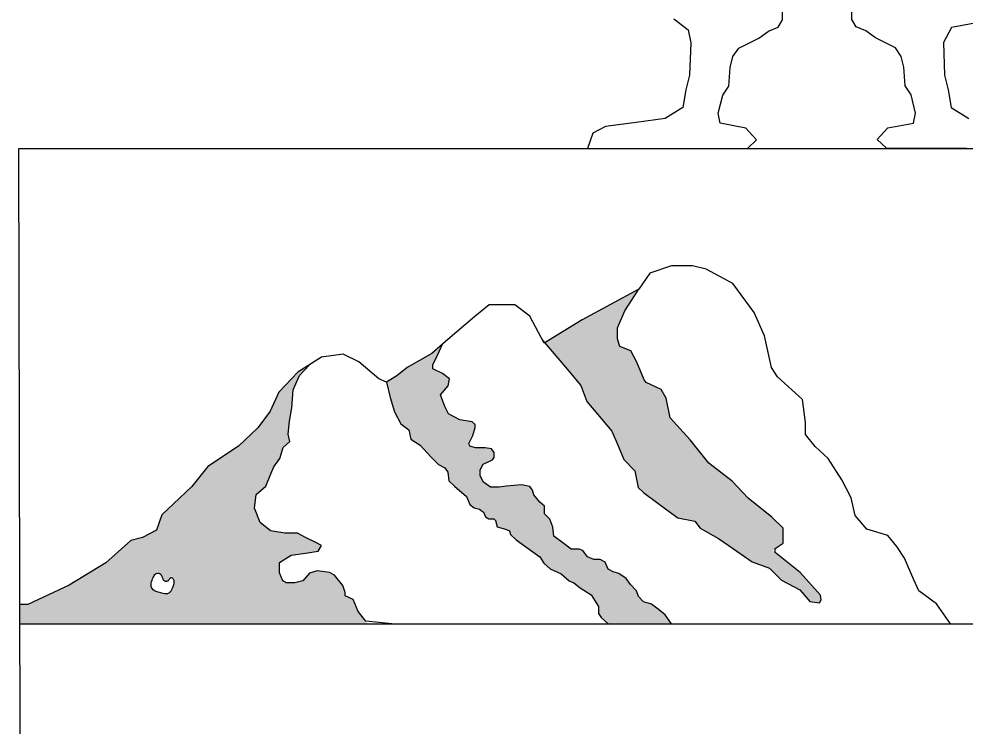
# Paper-space layout 'A0' of a CAD drawing. Header units: millimetres. Extents: x -364 to 825, y -1 to 840.
# Drawn here: x 648.03 to 653.2, y 87.28 to 91.14 of the extents above; entities that cross this region are included whole.
import ezdxf

# ---------------------------------------------------------------- set-up
doc = ezdxf.new("R2010")
doc.units = ezdxf.units.MM
doc.layers.add('ARQ_Vista 01', color=1, linetype='Continuous')

# ---------------------------------------------------------------- blocks, each defined once
blk = doc.blocks.new('BRASÃO ESTADO PARANÁ')
at = {"layer": 'ARQ_Vista 01'}
h = blk.add_hatch(color=256, dxfattribs=at)
h.paths.add_polyline_path([(3304.414, -31081.909), (3304.938, -31083.102), (3305.404, -31084.236), (3306.306, -31085.167), (3306.598, -31086.534), (3307.036, -31086.961), (3308.207, -31087.846), (3309.378, -31088.687), (3309.852, -31089.051), (3311.265, -31089.322), (3311.708, -31089.907), (3313.207, -31090.735), (3314.449, -31091.605), (3315.995, -31092.677), (3317.422, -31093.204), (3318.395, -31094.178), (3319.922, -31094.963), (3320.736, -31095.947), (3321.53, -31096.048), (3321.677, -31095.796), (3321.616, -31095.41), (3319.947, -31093.549), (3317.674, -31091.724), (3318.536, -31091.126), (3318.536, -31089.906), (3317.612, -31088.983), (3315.646, -31087.416), (3314.353, -31086.018), (3312.426, -31084.541), (3310.868, -31082.615), (3309.24, -31080.798), (3308.896, -31079.187), (3308.494, -31078.475), (3307.152, -31077.854), (3306.485, -31076.231), (3305.98, -31075.274), (3305.087, -31074.938), (3304.893, -31074.291), (3304.893, -31073.398), (3305.488, -31071.983), (3306.637, -31070.198), (3301.975, -31072.727), (3298.888, -31074.612), (3300.599, -31076.638), (3301.875, -31078.149), (3302.375, -31079.46)])
h.paths.add_polyline_path([(3290.965, -31080.467), (3290.661, -31079.883), (3290.311, -31078.924), (3290.94, -31078.183), (3291.053, -31077.588), (3290.48, -31077.162), (3289.682, -31076.78), (3289.682, -31076.413), (3289.878, -31076.006), (3290.507, -31074.69), (3289.576, -31075.5), (3287.546, -31076.653), (3286.705, -31077.334), (3285.85, -31077.868), (3286.154, -31079.135), (3286.502, -31080.317), (3287.033, -31081.304), (3287.695, -31081.802), (3287.858, -31082.562), (3288.618, -31083.05), (3289.499, -31084.031), (3290.128, -31084.639), (3290.879, -31085.06), (3290.999, -31085.988), (3291.455, -31086.436), (3292.437, -31087.282), (3292.733, -31087.935), (3293.076, -31088.224), (3293.783, -31088.404), (3294.019, -31088.972), (3294.277, -31089.131), (3294.795, -31089.131), (3294.961, -31089.777), (3295.668, -31089.989), (3295.987, -31090.126), (3296.071, -31090.422), (3296.543, -31090.862), (3297.535, -31091.568), (3298.492, -31092.249), (3298.817, -31092.78), (3299.337, -31093.258), (3300.252, -31093.662), (3300.921, -31094.233), (3301.301, -31094.398), (3301.82, -31094.819), (3302.729, -31095.382), (3303.321, -31096.362), (3303.321, -31096.929), (3303.533, -31097.252), (3304.128, -31097.774), (3309.339, -31097.774), (3308.809, -31097.045), (3308.246, -31096.565), (3307.695, -31096.151), (3307.029, -31095.965), (3306.625, -31095.516), (3306.455, -31095.061), (3305.974, -31094.528), (3305.602, -31094.047), (3305.001, -31093.619), (3304.528, -31093.492), (3304.128, -31093.283), (3303.864, -31092.701), (3303.464, -31092.465), (3302.954, -31092.465), (3302.418, -31092.256), (3302.044, -31091.742), (3301.726, -31091.633), (3301.071, -31091.633), (3300.38, -31091.097), (3299.657, -31090.567), (3299.557, -31089.812), (3299.312, -31089.167), (3298.884, -31088.704), (3298.884, -31088.076), (3298.487, -31087.754), (3297.985, -31087.149), (3297.876, -31086.776), (3297.674, -31086.469), (3296.969, -31086.329), (3295.726, -31086.424), (3295.136, -31086.51), (3294.431, -31086.51), (3293.854, -31086.108), (3293.46, -31085.344), (3293.809, -31084.62), (3294.599, -31084.265), (3294.739, -31084.066), (3294.739, -31083.666), (3294.501, -31083.358), (3293.974, -31083.29), (3293.178, -31083.29), (3292.536, -31083.088), (3292.975, -31082.263), (3293.167, -31081.601), (3293.167, -31081.343), (3292.92, -31081.129), (3291.897, -31080.983)])
h.paths.add_polyline_path([(3275.124, -31087.119), (3275.908, -31086.444), (3276.311, -31085.407), (3276.561, -31084.841), (3277.073, -31084.145), (3277.324, -31083.238), (3277.879, -31082.76), (3277.748, -31082.161), (3277.868, -31081.069), (3278.043, -31079.97), (3278.174, -31078.507), (3278.686, -31077.321), (3279.513, -31076.427), (3278.541, -31077.035), (3276.991, -31078.688), (3276.265, -31080.269), (3275.26, -31081.636), (3273.657, -31083.13), (3271.132, -31084.827), (3269.807, -31086.45), (3268.31, -31087.881), (3267.351, -31088.799), (3266.907, -31090.057), (3265.755, -31090.67), (3264.782, -31090.925), (3262.728, -31092.741), (3259.704, -31094.592), (3256.281, -31096.195), (3255.639, -31096.195), (3255.642, -31097.774), (3284.304, -31097.774), (3283.517, -31096.752), (3283.097, -31095.773), (3282.444, -31095.478), (3282.444, -31095.198), (3282.251, -31094.623), (3281.576, -31093.775), (3281.152, -31093.546), (3280.139, -31093.415), (3279.497, -31093.611), (3278.96, -31094.231), (3278.296, -31094.405), (3277.375, -31094.405), (3277.044, -31093.578), (3277.044, -31092.73), (3277.991, -31092.109), (3279.189, -31091.957), (3280.223, -31091.783), (3280.484, -31091.337), (3280.026, -31091.069), (3279.188, -31090.658), (3278.513, -31090.321), (3277.468, -31090.321), (3276.303, -31090.125), (3275.44, -31089.425), (3274.972, -31088.25)])
h.paths.add_polyline_path([(3268.226, -31094.793), (3268.2, -31094.86), (3268.172, -31094.923), (3268.142, -31094.981), (3268.111, -31095.034), (3267.902, -31095.344), (3267.228, -31095.241), (3266.801, -31095.076), (3266.427, -31094.833), (3266.468, -31094.304), (3266.621, -31093.959), (3266.668, -31093.869), (3266.716, -31093.791), (3266.957, -31093.473), (3267.232, -31093.7), (3267.292, -31093.764), (3267.298, -31093.778), (3267.307, -31093.791), (3267.334, -31093.842), (3267.469, -31094.164), (3267.482, -31094.18), (3267.519, -31094.211), (3267.561, -31094.236), (3267.609, -31094.253), (3267.659, -31094.263), (3267.709, -31094.266), (3267.759, -31094.261), (3267.807, -31094.248), (3267.85, -31094.228), (3267.888, -31094.199), (3267.921, -31094.165), (3267.951, -31094.128), (3267.978, -31094.09), (3268.166, -31093.825), (3268.371, -31094.281), (3268.275, -31094.644), (3268.252, -31094.72)], flags=16)
blk.add_line((3255.642, -31097.774), (3394.817, -31097.774), dxfattribs=at)
for points in [[(3334.648, -31048.222), (3332.417, -31048.635), (3331.746, -31049.896), (3331.837, -31052.574), (3332.134, -31053.791), (3332.391, -31055.241), (3333.838, -31056.151)], [(3340.237, -31058.641), (3327.052, -31058.594), (3326.298, -31057.864), (3327.175, -31056.915), (3329.299, -31056.527), (3329.461, -31055.695), (3329.089, -31054.208), (3328.612, -31053.462), (3328.493, -31051.917), (3328.493, -31051.917), (3328.493, -31051.917), (3328.268, -31051.027), (3327.798, -31050.315), (3326.143, -31049.492), (3325.349, -31048.93), (3324.554, -31048.583), (3324.19, -31047.979), (3324.193, -31047.205)], [(3309.521, -31047.942), (3310.711, -31048.847), (3310.931, -31049.903), (3310.831, -31052.58), (3310.529, -31053.796), (3310.267, -31055.245), (3308.817, -31056.15), (3306.44, -31056.473), (3303.901, -31056.795), (3302.853, -31057.358), (3302.409, -31058.617), (3315.595, -31058.617), (3316.351, -31057.89), (3315.477, -31056.938), (3313.355, -31056.542), (3313.196, -31055.71), (3313.573, -31054.224), (3314.053, -31053.48), (3314.177, -31051.935), (3314.177, -31051.935), (3314.177, -31051.935), (3314.405, -31051.046), (3314.878, -31050.336), (3316.535, -31049.519), (3317.331, -31048.959), (3318.127, -31048.615), (3318.494, -31048.013), (3318.494, -31047.238)], [(3255.763, -31155.833), (3255.561, -31058.617), (3394.817, -31058.617)], [(3332.345, -31097.774), (3331.182, -31096.141), (3329.715, -31095.062), (3329.3, -31094.15), (3328.552, -31092.372), (3327.916, -31091.404), (3327.181, -31090.49), (3325.43, -31089.988), (3324.491, -31088.844), (3324.138, -31087.407), (3323.377, -31085.924), (3322.264, -31084.148), (3321.19, -31083.178), (3320.375, -31082.188), (3320.375, -31081.184), (3320.131, -31079.299), (3318.076, -31077.421), (3317.574, -31076.648), (3317.004, -31074.057), (3316.158, -31072.138), (3314.386, -31069.739), (3312.19, -31068.565), (3311.065, -31068.275), (3309.328, -31068.275), (3307.557, -31068.888), (3306.637, -31070.198), (3301.975, -31072.727), (3298.838, -31074.643), (3297.661, -31072.422), (3296.441, -31071.508), (3294.305, -31071.508), (3293.129, -31072.465), (3290.901, -31074.347), (3289.576, -31075.5), (3287.546, -31076.653), (3286.705, -31077.334), (3285.85, -31077.868), (3285.23, -31077.59), (3283.585, -31076.202), (3282.281, -31075.562), (3280.486, -31075.818), (3278.541, -31077.035), (3276.991, -31078.688), (3276.265, -31080.269), (3275.26, -31081.636), (3273.657, -31083.13), (3271.132, -31084.827), (3269.807, -31086.45), (3268.31, -31087.881), (3267.351, -31088.799), (3266.907, -31090.057), (3265.755, -31090.67), (3264.782, -31090.925), (3262.728, -31092.741), (3259.704, -31094.592), (3256.281, -31096.195), (3255.639, -31096.195)], [(3321.616, -31095.41), (3319.947, -31093.549), (3317.894, -31091.901), (3317.894, -31091.572), (3318.536, -31091.126), (3318.536, -31089.906), (3317.612, -31088.983), (3315.646, -31087.416), (3314.353, -31086.018), (3312.426, -31084.541), (3310.868, -31082.615), (3309.24, -31080.798), (3308.896, -31079.187), (3308.494, -31078.475), (3307.264, -31077.906), (3307.083, -31077.686), (3306.485, -31076.231), (3305.98, -31075.274), (3305.087, -31074.938), (3304.893, -31074.291), (3304.893, -31073.398), (3305.488, -31071.983), (3306.637, -31070.198)], [(3285.85, -31077.868), (3286.154, -31079.135), (3286.502, -31080.317), (3287.033, -31081.304), (3287.695, -31081.802), (3287.858, -31082.562), (3288.618, -31083.05), (3289.499, -31084.031), (3290.128, -31084.639), (3290.649, -31084.931), (3290.907, -31085.281), (3290.999, -31085.988), (3291.455, -31086.436), (3292.437, -31087.282), (3292.733, -31087.935), (3293.076, -31088.224), (3293.524, -31088.338), (3293.851, -31088.569), (3294.019, -31088.972), (3294.277, -31089.131), (3294.703, -31089.131), (3294.832, -31089.275), (3294.961, -31089.777), (3295.668, -31089.989), (3295.987, -31090.126), (3296.071, -31090.422), (3296.543, -31090.862), (3297.535, -31091.568), (3298.492, -31092.249), (3298.817, -31092.78), (3299.337, -31093.258), (3300.252, -31093.662), (3300.921, -31094.233), (3301.301, -31094.398), (3301.82, -31094.819), (3302.729, -31095.382), (3303.321, -31096.362), (3303.321, -31096.929), (3303.533, -31097.252), (3304.128, -31097.774), (3309.339, -31097.774), (3308.809, -31097.045), (3308.246, -31096.565), (3307.695, -31096.151), (3307.029, -31095.965), (3306.625, -31095.516), (3306.455, -31095.061), (3305.974, -31094.528), (3305.602, -31094.047), (3305.001, -31093.619), (3304.528, -31093.492), (3304.128, -31093.283), (3303.864, -31092.701), (3303.464, -31092.465), (3302.954, -31092.465), (3302.418, -31092.256), (3302.044, -31091.742), (3301.726, -31091.633), (3301.071, -31091.633), (3300.38, -31091.097), (3299.657, -31090.567), (3299.557, -31089.812), (3299.312, -31089.167), (3298.884, -31088.704), (3298.884, -31088.076), (3298.487, -31087.754), (3297.985, -31087.149), (3297.876, -31086.776), (3297.674, -31086.469), (3296.969, -31086.329), (3295.726, -31086.424), (3295.136, -31086.51), (3294.431, -31086.51), (3293.854, -31086.108), (3293.58, -31085.576), (3293.58, -31085.095), (3293.809, -31084.62), (3294.599, -31084.265), (3294.739, -31084.066), (3294.739, -31083.666), (3294.501, -31083.358), (3293.974, -31083.29), (3293.178, -31083.29), (3292.72, -31083.145), (3292.626, -31082.92), (3292.975, -31082.263), (3293.167, -31081.601), (3293.167, -31081.343), (3292.92, -31081.129), (3291.897, -31080.983), (3290.965, -31080.467), (3290.661, -31079.883), (3290.311, -31078.924), (3290.94, -31078.183), (3291.053, -31077.588), (3290.48, -31077.162), (3289.682, -31076.78), (3289.682, -31076.413), (3289.878, -31076.006), (3290.507, -31074.69)], [(3298.708, -31074.399), (3300.599, -31076.638), (3301.875, -31078.149), (3302.375, -31079.46), (3304.414, -31081.909), (3304.938, -31083.102), (3305.404, -31084.236), (3306.306, -31085.167), (3306.598, -31086.534), (3307.036, -31086.961), (3308.207, -31087.846), (3309.378, -31088.687), (3309.852, -31089.051), (3311.265, -31089.322), (3311.708, -31089.907), (3313.207, -31090.735), (3314.449, -31091.605), (3315.995, -31092.677), (3317.422, -31093.204), (3318.395, -31094.178), (3319.922, -31094.963), (3320.736, -31095.947), (3321.53, -31096.048), (3321.677, -31095.796), (3321.616, -31095.41)], [(3286.286, -31097.774), (3284.139, -31097.56), (3283.517, -31096.752), (3283.097, -31095.773), (3282.444, -31095.478), (3282.444, -31095.198), (3282.251, -31094.623), (3281.576, -31093.775), (3281.152, -31093.546), (3280.139, -31093.415), (3279.497, -31093.611), (3278.96, -31094.231), (3278.296, -31094.405), (3277.588, -31094.405), (3277.305, -31094.231), (3277.044, -31093.578), (3277.044, -31092.73), (3277.991, -31092.109), (3279.189, -31091.957), (3280.223, -31091.783), (3280.484, -31091.337), (3280.026, -31091.069), (3279.188, -31090.658), (3278.513, -31090.321), (3277.468, -31090.321), (3276.303, -31090.125), (3275.44, -31089.425), (3274.972, -31088.25), (3275.124, -31087.119), (3275.908, -31086.444), (3276.311, -31085.407), (3276.561, -31084.841), (3277.073, -31084.145), (3277.324, -31083.238), (3277.879, -31082.76), (3277.748, -31082.161), (3277.868, -31081.069), (3278.043, -31079.97), (3278.174, -31078.507), (3278.686, -31077.321), (3279.513, -31076.427)], [(3267.037, -31095.167), (3266.801, -31095.076), (3266.633, -31094.968), (3266.525, -31094.845), (3266.466, -31094.714), (3266.447, -31094.577), (3266.458, -31094.439), (3266.489, -31094.305), (3266.531, -31094.178), (3266.575, -31094.063), (3266.621, -31093.959), (3266.668, -31093.869), (3266.716, -31093.791), (3266.766, -31093.725), (3266.817, -31093.673), (3266.869, -31093.634), (3266.922, -31093.609), (3266.977, -31093.598), (3267.032, -31093.598), (3267.086, -31093.611), (3267.138, -31093.632), (3267.187, -31093.663), (3267.232, -31093.7), (3267.273, -31093.743), (3267.307, -31093.791), (3267.334, -31093.842), (3267.356, -31093.894), (3267.375, -31093.947), (3267.392, -31094), (3267.409, -31094.051), (3267.429, -31094.098), (3267.452, -31094.142), (3267.482, -31094.18), (3267.519, -31094.211), (3267.561, -31094.236), (3267.609, -31094.253), (3267.659, -31094.263), (3267.709, -31094.266), (3267.759, -31094.261), (3267.807, -31094.248), (3267.85, -31094.228), (3267.888, -31094.199), (3267.921, -31094.165), (3267.951, -31094.128), (3267.978, -31094.09), (3268.004, -31094.053), (3268.03, -31094.02), (3268.057, -31093.994), (3268.087, -31093.977), (3268.12, -31093.97), (3268.154, -31093.974), (3268.19, -31093.989), (3268.224, -31094.013), (3268.257, -31094.046), (3268.285, -31094.089), (3268.307, -31094.139), (3268.323, -31094.198), (3268.331, -31094.263), (3268.331, -31094.334), (3268.325, -31094.409), (3268.313, -31094.487), (3268.296, -31094.566), (3268.275, -31094.644), (3268.252, -31094.72), (3268.226, -31094.793), (3268.2, -31094.86), (3268.172, -31094.923), (3268.142, -31094.981), (3268.111, -31095.034), (3268.078, -31095.083), (3268.042, -31095.129), (3268.005, -31095.171), (3267.965, -31095.209), (3267.921, -31095.244), (3267.868, -31095.273), (3267.801, -31095.294), (3267.713, -31095.303), (3267.598, -31095.298), (3267.452, -31095.275), (3267.266, -31095.233), (3267.037, -31095.167)]]:
    blk.add_lwpolyline(points, dxfattribs=at)

psp = doc.layouts.new('A0')

# ---------------------------------------------------------------- block references
at = {"layer": 'ARQ_Vista 01', "xscale": 0.06623285758541897, "yscale": 0.06623285759997088, "zscale": 0.0662328576}
psp.add_blockref('BRASÃO ESTADO PARANÁ', (432.403, 2147.5357), dxfattribs=at)

doc.saveas('drawing.dxf')
